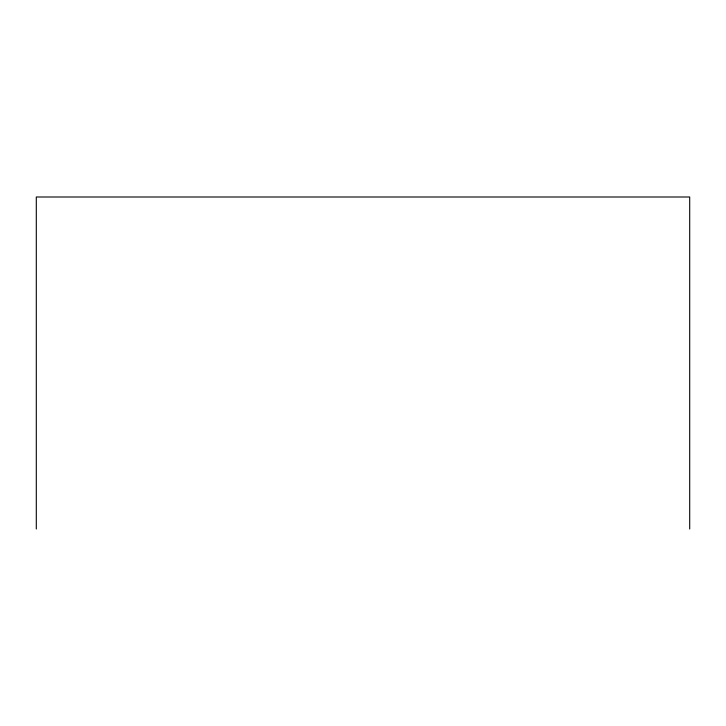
<?xml version="1.0" encoding="UTF-8"?>
<svg xmlns="http://www.w3.org/2000/svg" width="726" height="726" viewBox="0 0 726 726"><rect width="100%" height="100%" fill="white"/><g stroke="black" fill="none" stroke-linecap="round" stroke-linejoin="round"><path stroke-width="1.09" d="M689.7 529L689.7 197L36.3 197L36.3 529"/></g></svg>
